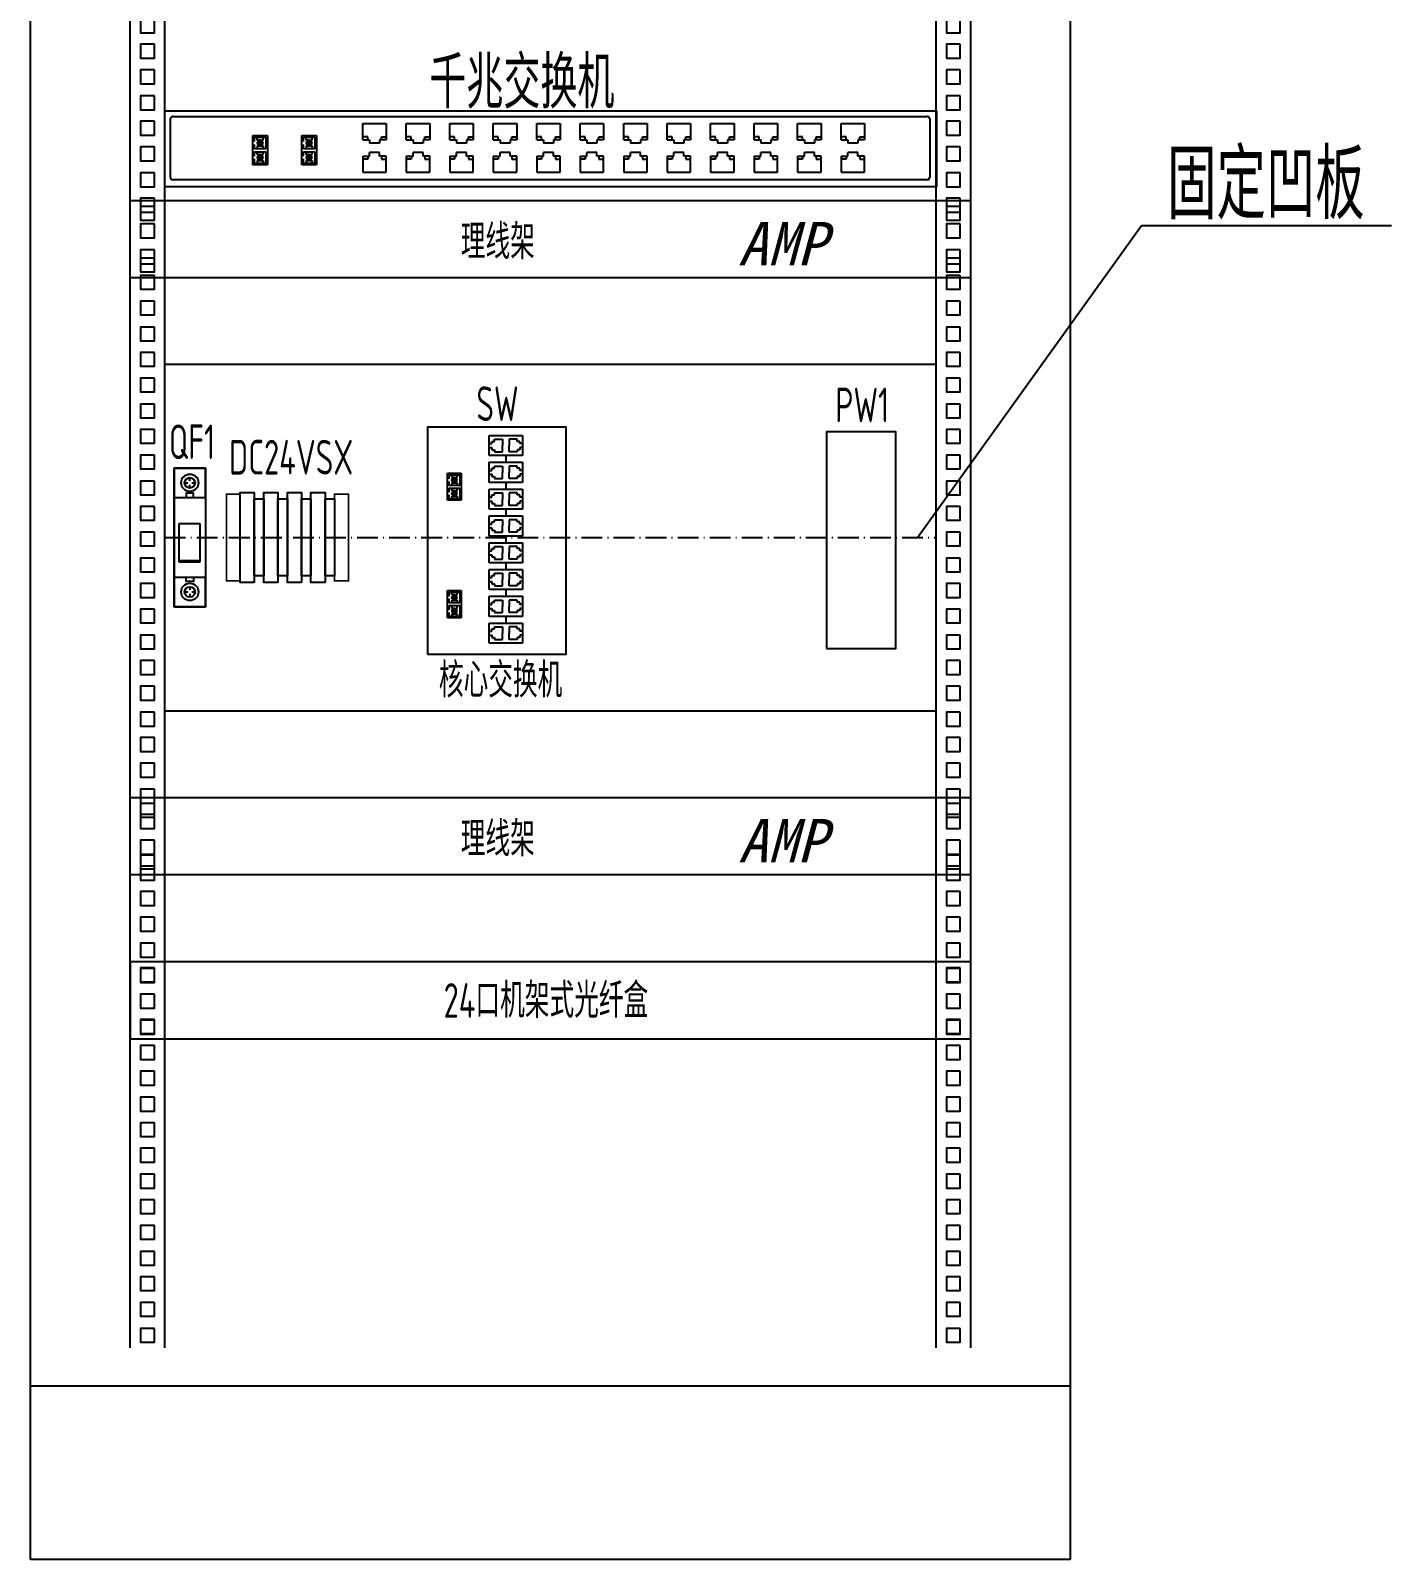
# Model space of a CAD drawing. Header units: millimetres. Extents: x 30557 to 235556, y -116603 to -73383.
# Drawn here: x 43813 to 44598, y -116125 to -115243 of the extents above; entities that cross this region are included whole.
import ezdxf
from ezdxf.enums import TextEntityAlignment as Align

# ---------------------------------------------------------------- set-up
doc = ezdxf.new("R2010")
doc.units = ezdxf.units.MM
doc.linetypes.add('ACAD_ISO10W100', pattern=[18.5, 12, -3, 0.5, -3])
for name, color, linetype in [('0道路', 3, 'Continuous'), ('1', 3, 'Continuous'), ('AXIS', 4, 'Continuous')]:
    doc.layers.add(name, color=color, linetype=linetype)
doc.layers.add('_0', color=7, linetype='Continuous', lineweight=25)
doc.styles.get("Standard").update_dxf_attribs({"font": ''})
doc.styles.add('supcon', font='sceie.shx', dxfattribs={"width": 0.75, "height": 40, "bigfont": 'sceic.shx'})
doc.styles.get('Standard').set_extended_font_data('SimSun')

# ---------------------------------------------------------------- blocks, each defined once
blk = doc.blocks.new('1U机架')
for p, q in [((493358, 404272.9), (493358, 404717.4)), ((493558, 404272.9), (493558, 404717.4)), ((498009, 404272.9), (498009, 404717.4)), ((498209, 404272.9), (498209, 404717.4))]:
    blk.add_line(p, q)
for points in [[(493498, 404683.2), (493418, 404683.2), (493418, 404603.2), (493498, 404603.2)], [(498149, 404683.2), (498069, 404683.2), (498069, 404603.2), (498149, 404603.2)], [(493498, 404535.2), (493418, 404535.2), (493418, 404455.2), (493498, 404455.2)], [(498149, 404535.2), (498069, 404535.2), (498069, 404455.2), (498149, 404455.2)], [(493498, 404385.2), (493418, 404385.2), (493418, 404305.2), (493498, 404305.2)], [(498149, 404385.2), (498069, 404385.2), (498069, 404305.2), (498149, 404305.2)]]:
    blk.add_lwpolyline(points, close=True)
blk = doc.blocks.new('42U机柜雏形')
for p, q in [((483477.2, 373513.3), (483477.2, 393703.3)), ((489477.2, 393703.3), (489477.2, 373513.3)), ((489477.2, 374513.3), (483477.2, 374513.3)), ((489477.2, 373513.3), (483477.2, 373513.3))]:
    blk.add_line(p, q)
blk.add_blockref('1U机架', (-9306.4, -29538.6))
blk = doc.blocks.new('24口机架式光纤盒')
for p, q in [((495476.3, 393077.1), (490625.3, 393077.1)), ((490625.3, 393077.1), (490625.3, 392632.6)), ((490825.3, 392632.6), (490825.3, 393077.1)), ((495276.3, 392632.6), (495276.3, 393077.1)), ((495476.3, 392632.6), (495476.3, 393077.1)), ((490625.3, 392632.6), (495476.3, 392632.6))]:
    blk.add_line(p, q)
for points in [[(490765.3, 393042.9), (490685.3, 393042.9), (490685.3, 392962.9), (490765.3, 392962.9)], [(495416.3, 393042.9), (495336.3, 393042.9), (495336.3, 392962.9), (495416.3, 392962.9)], [(490765.3, 392744.9), (490685.3, 392744.9), (490685.3, 392664.9), (490765.3, 392664.9)], [(495416.3, 392744.9), (495336.3, 392744.9), (495336.3, 392664.9), (495416.3, 392664.9)]]:
    blk.add_lwpolyline(points, close=True)
at = {"color": 2, "style": 'supcon', "width": 0.75}
blk.add_text('24口机架式光纤盒', height=200, dxfattribs=at).set_placement((493024.9, 392754.9), align=Align.CENTER)
blk = doc.blocks.new('理线架')
for p, q in [((498703.2, 383125.2), (498703.2, 383569.7)), ((498703.2, 383569.7), (503554.2, 383569.7)), ((498903.2, 383125.2), (498903.2, 383569.7)), ((503354.2, 383125.2), (503354.2, 383569.7)), ((503554.2, 383125.2), (503554.2, 383569.7)), ((498703.2, 383125.2), (503554.2, 383125.2))]:
    blk.add_line(p, q)
for points in [[(498843.2, 383535.4), (498763.2, 383535.4), (498763.2, 383455.4), (498843.2, 383455.4)], [(503494.2, 383535.4), (503414.2, 383535.4), (503414.2, 383455.4), (503494.2, 383455.4)], [(498843.2, 383237.4), (498763.2, 383237.4), (498763.2, 383157.4), (498843.2, 383157.4)], [(503494.2, 383237.4), (503414.2, 383237.4), (503414.2, 383157.4), (503494.2, 383157.4)]]:
    blk.add_lwpolyline(points, close=True)
at = {"color": 2, "style": 'supcon', "width": 0.75}
blk.add_text('理线架', height=200, dxfattribs=at).set_placement((500825, 383341.4), align=Align.MIDDLE)
at = {"oblique": 15}
blk.add_text('AMP', height=250, dxfattribs=at).set_placement((502467.5, 383320.7), align=Align.MIDDLE)
blk = doc.blocks.new('赫斯曼MAR1030')
at = {"ltscale": 5}
for points in [[(16976, 10526.7, 1), (16973.8, 10526.7, 1)], [(17009.8, 10526.7, 1), (17007.6, 10526.7, 1)], [(16976, 10516.7, 1), (16973.8, 10516.7, 1)], [(17009.8, 10516.7, 1), (17007.6, 10516.7, 1)]]:
    blk.add_hatch(color=256, dxfattribs=at).paths.add_polyline_path(points)
for p, q in [((16909.1, 10548.9), (17441.6, 10548.9)), ((16909.1, 10496.5), (16909.1, 10548.9)), ((17441.6, 10548.9), (17441.6, 10496.5)), ((16913, 10503.1), (16913, 10543.3)), ((16914.8, 10545.1), (17435.1, 10545.1)), ((17045.7, 10540.1), (17061.9, 10540.1)), ((17045.7, 10529), (17045.7, 10540.1)), ((17061.9, 10540.1), (17061.9, 10529)), ((17075.7, 10540.1), (17091.9, 10540.1)), ((17075.7, 10529), (17075.7, 10540.1)), ((17091.9, 10540.1), (17091.9, 10529)), ((17105.7, 10540.1), (17121.9, 10540.1)), ((17105.7, 10529), (17105.7, 10540.1)), ((17121.9, 10540.1), (17121.9, 10529)), ((17135.7, 10540.1), (17151.9, 10540.1)), ((17135.7, 10529), (17135.7, 10540.1)), ((17151.9, 10540.1), (17151.9, 10529)), ((17165.7, 10540.1), (17181.9, 10540.1)), ((17165.7, 10529), (17165.7, 10540.1)), ((17181.9, 10540.1), (17181.9, 10529)), ((17195.7, 10540.1), (17211.9, 10540.1)), ((17195.7, 10529), (17195.7, 10540.1)), ((17211.9, 10540.1), (17211.9, 10529)), ((17225.7, 10540.1), (17241.9, 10540.1)), ((17225.7, 10529), (17225.7, 10540.1)), ((17241.9, 10540.1), (17241.9, 10529)), ((17255.7, 10540.1), (17271.9, 10540.1)), ((17255.7, 10529), (17255.7, 10540.1)), ((17271.9, 10540.1), (17271.9, 10529)), ((17285.7, 10540.1), (17301.9, 10540.1)), ((17285.7, 10529), (17285.7, 10540.1)), ((17301.9, 10540.1), (17301.9, 10529)), ((17315.7, 10540.1), (17331.9, 10540.1)), ((17315.7, 10529), (17315.7, 10540.1)), ((17331.9, 10540.1), (17331.9, 10529)), ((17345.7, 10540.1), (17361.9, 10540.1)), ((17345.7, 10529), (17345.7, 10540.1)), ((17361.9, 10540.1), (17361.9, 10529)), ((17375.7, 10540.1), (17391.9, 10540.1)), ((17375.7, 10529), (17375.7, 10540.1)), ((17391.9, 10540.1), (17391.9, 10529)), ((17436.9, 10543.3), (17436.9, 10503.1)), ((17049.1, 10531.1), (17045.7, 10531.1)), ((17045.7, 10529), (17050.4, 10529)), ((17049.1, 10529), (17049.1, 10531.1)), ((17050.4, 10529), (17050.4, 10526.7)), ((17057.3, 10526.7), (17050.4, 10526.7)), ((17061.9, 10529), (17057.3, 10529)), ((17057.3, 10529), (17057.3, 10526.7)), ((17058.6, 10529), (17058.6, 10531.1)), ((17058.6, 10531.1), (17061.9, 10531.1)), ((17079.1, 10531.1), (17075.7, 10531.1)), ((17075.7, 10529), (17080.4, 10529)), ((17079.1, 10529), (17079.1, 10531.1)), ((17080.4, 10529), (17080.4, 10526.7)), ((17087.3, 10526.7), (17080.4, 10526.7)), ((17091.9, 10529), (17087.3, 10529)), ((17087.3, 10529), (17087.3, 10526.7)), ((17088.6, 10529), (17088.6, 10531.1)), ((17088.6, 10531.1), (17091.9, 10531.1)), ((17109.1, 10531.1), (17105.7, 10531.1)), ((17105.7, 10529), (17110.4, 10529)), ((17109.1, 10529), (17109.1, 10531.1)), ((17110.4, 10529), (17110.4, 10526.7)), ((17117.3, 10526.7), (17110.4, 10526.7)), ((17121.9, 10529), (17117.3, 10529)), ((17117.3, 10529), (17117.3, 10526.7)), ((17118.6, 10529), (17118.6, 10531.1)), ((17118.6, 10531.1), (17121.9, 10531.1)), ((17139.1, 10531.1), (17135.7, 10531.1)), ((17135.7, 10529), (17140.4, 10529)), ((17139.1, 10529), (17139.1, 10531.1)), ((17140.4, 10529), (17140.4, 10526.7)), ((17147.3, 10526.7), (17140.4, 10526.7)), ((17151.9, 10529), (17147.3, 10529)), ((17147.3, 10529), (17147.3, 10526.7)), ((17148.6, 10529), (17148.6, 10531.1)), ((17148.6, 10531.1), (17151.9, 10531.1)), ((17169.1, 10531.1), (17165.7, 10531.1)), ((17165.7, 10529), (17170.4, 10529)), ((17169.1, 10529), (17169.1, 10531.1)), ((17170.4, 10529), (17170.4, 10526.7)), ((17177.3, 10526.7), (17170.4, 10526.7)), ((17181.9, 10529), (17177.3, 10529)), ((17177.3, 10529), (17177.3, 10526.7)), ((17178.6, 10529), (17178.6, 10531.1)), ((17178.6, 10531.1), (17181.9, 10531.1)), ((17199.1, 10531.1), (17195.7, 10531.1)), ((17195.7, 10529), (17200.4, 10529)), ((17199.1, 10529), (17199.1, 10531.1)), ((17200.4, 10529), (17200.4, 10526.7)), ((17207.3, 10526.7), (17200.4, 10526.7)), ((17211.9, 10529), (17207.3, 10529)), ((17207.3, 10529), (17207.3, 10526.7)), ((17208.6, 10529), (17208.6, 10531.1)), ((17208.6, 10531.1), (17211.9, 10531.1)), ((17229.1, 10531.1), (17225.7, 10531.1)), ((17225.7, 10529), (17230.4, 10529)), ((17229.1, 10529), (17229.1, 10531.1)), ((17230.4, 10529), (17230.4, 10526.7)), ((17237.3, 10526.7), (17230.4, 10526.7)), ((17241.9, 10529), (17237.3, 10529)), ((17237.3, 10529), (17237.3, 10526.7)), ((17238.6, 10529), (17238.6, 10531.1)), ((17238.6, 10531.1), (17241.9, 10531.1)), ((17259.1, 10531.1), (17255.7, 10531.1)), ((17255.7, 10529), (17260.4, 10529)), ((17259.1, 10529), (17259.1, 10531.1)), ((17260.4, 10529), (17260.4, 10526.7)), ((17267.3, 10526.7), (17260.4, 10526.7)), ((17271.9, 10529), (17267.3, 10529)), ((17267.3, 10529), (17267.3, 10526.7)), ((17268.6, 10529), (17268.6, 10531.1)), ((17268.6, 10531.1), (17271.9, 10531.1)), ((17289.1, 10531.1), (17285.7, 10531.1)), ((17285.7, 10529), (17290.4, 10529)), ((17289.1, 10529), (17289.1, 10531.1)), ((17290.4, 10529), (17290.4, 10526.7)), ((17297.3, 10526.7), (17290.4, 10526.7)), ((17301.9, 10529), (17297.3, 10529)), ((17297.3, 10529), (17297.3, 10526.7)), ((17298.6, 10529), (17298.6, 10531.1)), ((17298.6, 10531.1), (17301.9, 10531.1)), ((17319.1, 10531.1), (17315.7, 10531.1)), ((17315.7, 10529), (17320.4, 10529)), ((17319.1, 10529), (17319.1, 10531.1)), ((17320.4, 10529), (17320.4, 10526.7)), ((17327.3, 10526.7), (17320.4, 10526.7)), ((17331.9, 10529), (17327.3, 10529)), ((17327.3, 10529), (17327.3, 10526.7)), ((17328.6, 10529), (17328.6, 10531.1)), ((17328.6, 10531.1), (17331.9, 10531.1)), ((17349.1, 10531.1), (17345.7, 10531.1)), ((17345.7, 10529), (17350.4, 10529)), ((17349.1, 10529), (17349.1, 10531.1)), ((17350.4, 10529), (17350.4, 10526.7)), ((17357.3, 10526.7), (17350.4, 10526.7)), ((17361.9, 10529), (17357.3, 10529)), ((17357.3, 10529), (17357.3, 10526.7)), ((17358.6, 10529), (17358.6, 10531.1)), ((17358.6, 10531.1), (17361.9, 10531.1)), ((17379.1, 10531.1), (17375.7, 10531.1)), ((17375.7, 10529), (17380.4, 10529)), ((17379.1, 10529), (17379.1, 10531.1)), ((17380.4, 10529), (17380.4, 10526.7)), ((17387.3, 10526.7), (17380.4, 10526.7)), ((17391.9, 10529), (17387.3, 10529)), ((17387.3, 10529), (17387.3, 10526.7)), ((17388.6, 10529), (17388.6, 10531.1)), ((17388.6, 10531.1), (17391.9, 10531.1)), ((17045.7, 10517.7), (17050.4, 10517.7)), ((17045.7, 10517.7), (17045.7, 10506.6)), ((17049.1, 10515.6), (17045.7, 10515.6)), ((17049.1, 10517.7), (17049.1, 10515.6)), ((17057.3, 10520.1), (17050.4, 10520.1)), ((17050.4, 10517.7), (17050.4, 10520.1)), ((17057.3, 10517.7), (17057.3, 10520.1)), ((17061.9, 10517.7), (17057.3, 10517.7)), ((17058.6, 10517.7), (17058.6, 10515.6)), ((17058.6, 10515.6), (17061.9, 10515.6)), ((17061.9, 10506.6), (17061.9, 10517.7)), ((17075.7, 10517.7), (17080.4, 10517.7)), ((17075.7, 10517.7), (17075.7, 10506.6)), ((17079.1, 10515.6), (17075.7, 10515.6)), ((17079.1, 10517.7), (17079.1, 10515.6)), ((17087.3, 10520.1), (17080.4, 10520.1)), ((17080.4, 10517.7), (17080.4, 10520.1)), ((17087.3, 10517.7), (17087.3, 10520.1)), ((17091.9, 10517.7), (17087.3, 10517.7)), ((17088.6, 10517.7), (17088.6, 10515.6)), ((17088.6, 10515.6), (17091.9, 10515.6)), ((17091.9, 10506.6), (17091.9, 10517.7)), ((17105.7, 10517.7), (17110.4, 10517.7)), ((17105.7, 10517.7), (17105.7, 10506.6)), ((17109.1, 10515.6), (17105.7, 10515.6)), ((17109.1, 10517.7), (17109.1, 10515.6)), ((17117.3, 10520.1), (17110.4, 10520.1)), ((17110.4, 10517.7), (17110.4, 10520.1)), ((17117.3, 10517.7), (17117.3, 10520.1)), ((17121.9, 10517.7), (17117.3, 10517.7)), ((17118.6, 10517.7), (17118.6, 10515.6)), ((17118.6, 10515.6), (17121.9, 10515.6)), ((17121.9, 10506.6), (17121.9, 10517.7)), ((17135.7, 10517.7), (17140.4, 10517.7)), ((17135.7, 10517.7), (17135.7, 10506.6)), ((17139.1, 10515.6), (17135.7, 10515.6)), ((17139.1, 10517.7), (17139.1, 10515.6)), ((17147.3, 10520.1), (17140.4, 10520.1)), ((17140.4, 10517.7), (17140.4, 10520.1)), ((17147.3, 10517.7), (17147.3, 10520.1)), ((17151.9, 10517.7), (17147.3, 10517.7)), ((17148.6, 10517.7), (17148.6, 10515.6)), ((17148.6, 10515.6), (17151.9, 10515.6)), ((17151.9, 10506.6), (17151.9, 10517.7)), ((17165.7, 10517.7), (17170.4, 10517.7)), ((17165.7, 10517.7), (17165.7, 10506.6)), ((17169.1, 10515.6), (17165.7, 10515.6)), ((17169.1, 10517.7), (17169.1, 10515.6)), ((17177.3, 10520.1), (17170.4, 10520.1)), ((17170.4, 10517.7), (17170.4, 10520.1)), ((17177.3, 10517.7), (17177.3, 10520.1)), ((17181.9, 10517.7), (17177.3, 10517.7)), ((17178.6, 10517.7), (17178.6, 10515.6)), ((17178.6, 10515.6), (17181.9, 10515.6)), ((17181.9, 10506.6), (17181.9, 10517.7)), ((17195.7, 10517.7), (17200.4, 10517.7)), ((17195.7, 10517.7), (17195.7, 10506.6)), ((17199.1, 10515.6), (17195.7, 10515.6)), ((17199.1, 10517.7), (17199.1, 10515.6)), ((17207.3, 10520.1), (17200.4, 10520.1)), ((17200.4, 10517.7), (17200.4, 10520.1)), ((17207.3, 10517.7), (17207.3, 10520.1)), ((17211.9, 10517.7), (17207.3, 10517.7)), ((17208.6, 10517.7), (17208.6, 10515.6)), ((17208.6, 10515.6), (17211.9, 10515.6)), ((17211.9, 10506.6), (17211.9, 10517.7)), ((17225.7, 10517.7), (17230.4, 10517.7)), ((17225.7, 10517.7), (17225.7, 10506.6)), ((17229.1, 10515.6), (17225.7, 10515.6)), ((17229.1, 10517.7), (17229.1, 10515.6)), ((17237.3, 10520.1), (17230.4, 10520.1)), ((17230.4, 10517.7), (17230.4, 10520.1)), ((17237.3, 10517.7), (17237.3, 10520.1)), ((17241.9, 10517.7), (17237.3, 10517.7)), ((17238.6, 10517.7), (17238.6, 10515.6)), ((17238.6, 10515.6), (17241.9, 10515.6)), ((17241.9, 10506.6), (17241.9, 10517.7)), ((17255.7, 10517.7), (17260.4, 10517.7)), ((17255.7, 10517.7), (17255.7, 10506.6)), ((17259.1, 10515.6), (17255.7, 10515.6)), ((17259.1, 10517.7), (17259.1, 10515.6)), ((17267.3, 10520.1), (17260.4, 10520.1)), ((17260.4, 10517.7), (17260.4, 10520.1)), ((17267.3, 10517.7), (17267.3, 10520.1)), ((17271.9, 10517.7), (17267.3, 10517.7)), ((17268.6, 10517.7), (17268.6, 10515.6)), ((17268.6, 10515.6), (17271.9, 10515.6)), ((17271.9, 10506.6), (17271.9, 10517.7)), ((17285.7, 10517.7), (17290.4, 10517.7)), ((17285.7, 10517.7), (17285.7, 10506.6)), ((17289.1, 10515.6), (17285.7, 10515.6)), ((17289.1, 10517.7), (17289.1, 10515.6)), ((17297.3, 10520.1), (17290.4, 10520.1)), ((17290.4, 10517.7), (17290.4, 10520.1)), ((17297.3, 10517.7), (17297.3, 10520.1)), ((17301.9, 10517.7), (17297.3, 10517.7)), ((17298.6, 10517.7), (17298.6, 10515.6)), ((17298.6, 10515.6), (17301.9, 10515.6)), ((17301.9, 10506.6), (17301.9, 10517.7)), ((17315.7, 10517.7), (17320.4, 10517.7)), ((17315.7, 10517.7), (17315.7, 10506.6)), ((17319.1, 10515.6), (17315.7, 10515.6)), ((17319.1, 10517.7), (17319.1, 10515.6)), ((17327.3, 10520.1), (17320.4, 10520.1)), ((17320.4, 10517.7), (17320.4, 10520.1)), ((17327.3, 10517.7), (17327.3, 10520.1)), ((17331.9, 10517.7), (17327.3, 10517.7)), ((17328.6, 10517.7), (17328.6, 10515.6)), ((17328.6, 10515.6), (17331.9, 10515.6)), ((17331.9, 10506.6), (17331.9, 10517.7)), ((17345.7, 10517.7), (17350.4, 10517.7)), ((17345.7, 10517.7), (17345.7, 10506.6)), ((17349.1, 10515.6), (17345.7, 10515.6)), ((17349.1, 10517.7), (17349.1, 10515.6)), ((17357.3, 10520.1), (17350.4, 10520.1)), ((17350.4, 10517.7), (17350.4, 10520.1)), ((17357.3, 10517.7), (17357.3, 10520.1)), ((17361.9, 10517.7), (17357.3, 10517.7)), ((17358.6, 10517.7), (17358.6, 10515.6)), ((17358.6, 10515.6), (17361.9, 10515.6)), ((17361.9, 10506.6), (17361.9, 10517.7)), ((17375.7, 10517.7), (17380.4, 10517.7)), ((17375.7, 10517.7), (17375.7, 10506.6)), ((17379.1, 10515.6), (17375.7, 10515.6)), ((17379.1, 10517.7), (17379.1, 10515.6)), ((17387.3, 10520.1), (17380.4, 10520.1)), ((17380.4, 10517.7), (17380.4, 10520.1)), ((17387.3, 10517.7), (17387.3, 10520.1)), ((17391.9, 10517.7), (17387.3, 10517.7)), ((17388.6, 10517.7), (17388.6, 10515.6)), ((17388.6, 10515.6), (17391.9, 10515.6)), ((17391.9, 10506.6), (17391.9, 10517.7)), ((17045.7, 10506.6), (17061.9, 10506.6)), ((17075.7, 10506.6), (17091.9, 10506.6)), ((17105.7, 10506.6), (17121.9, 10506.6)), ((17135.7, 10506.6), (17151.9, 10506.6)), ((17165.7, 10506.6), (17181.9, 10506.6)), ((17195.7, 10506.6), (17211.9, 10506.6)), ((17225.7, 10506.6), (17241.9, 10506.6)), ((17255.7, 10506.6), (17271.9, 10506.6)), ((17285.7, 10506.6), (17301.9, 10506.6)), ((17315.7, 10506.6), (17331.9, 10506.6)), ((17345.7, 10506.6), (17361.9, 10506.6)), ((17375.7, 10506.6), (17391.9, 10506.6)), ((17441.6, 10496.5), (16909.1, 10496.5)), ((17435.1, 10501.3), (16914.8, 10501.3))]:
    blk.add_line(p, q)
for p, q in [((16969.9, 10531.9), (16979.9, 10531.9)), ((16969.9, 10511.7), (16969.9, 10531.9)), ((16970.9, 10527.7), (16970.9, 10530.7)), ((16970.9, 10530.7), (16978.9, 10530.7)), ((16972.9, 10528.7), (16972.9, 10530.7)), ((16974.9, 10528.7), (16972.9, 10528.7)), ((16974.9, 10528.7), (16976.9, 10528.7)), ((16976.9, 10528.7), (16976.9, 10530.7)), ((16978.9, 10530.7), (16978.9, 10522.7)), ((16979.9, 10531.9), (16979.9, 10531.7)), ((16979.9, 10531.7), (16979.9, 10521.7)), ((17003.7, 10531.9), (17013.7, 10531.9)), ((17003.7, 10511.7), (17003.7, 10531.9)), ((17004.7, 10527.7), (17004.7, 10530.7)), ((17004.7, 10530.7), (17012.7, 10530.7)), ((17006.7, 10528.7), (17006.7, 10530.7)), ((17008.7, 10528.7), (17006.7, 10528.7)), ((17008.7, 10528.7), (17010.7, 10528.7)), ((17010.7, 10528.7), (17010.7, 10530.7)), ((17012.7, 10530.7), (17012.7, 10522.7)), ((17013.7, 10531.9), (17013.7, 10531.7)), ((17013.7, 10531.7), (17013.7, 10521.7)), ((16970.9, 10522.7), (16970.9, 10525.7)), ((16978.9, 10522.7), (16970.9, 10522.7)), ((16970.9, 10517.7), (16970.9, 10520.7)), ((16970.9, 10520.7), (16978.9, 10520.7)), ((16970.9, 10512.7), (16970.9, 10515.7)), ((16972.9, 10524.7), (16972.9, 10522.7)), ((16972.9, 10524.7), (16976.9, 10524.7)), ((16972.9, 10518.7), (16972.9, 10520.7)), ((16974.9, 10518.7), (16972.9, 10518.7)), ((16974.9, 10518.7), (16976.9, 10518.7)), ((16976.9, 10524.7), (16976.9, 10522.7)), ((16976.9, 10518.7), (16976.9, 10520.7)), ((16978.9, 10520.7), (16978.9, 10512.7)), ((16979.9, 10521.7), (16979.9, 10511.7)), ((17004.7, 10522.7), (17004.7, 10525.7)), ((17012.7, 10522.7), (17004.7, 10522.7)), ((17004.7, 10517.7), (17004.7, 10520.7)), ((17004.7, 10520.7), (17012.7, 10520.7)), ((17004.7, 10512.7), (17004.7, 10515.7)), ((17006.7, 10524.7), (17006.7, 10522.7)), ((17006.7, 10524.7), (17010.7, 10524.7)), ((17006.7, 10518.7), (17006.7, 10520.7)), ((17008.7, 10518.7), (17006.7, 10518.7)), ((17008.7, 10518.7), (17010.7, 10518.7)), ((17010.7, 10524.7), (17010.7, 10522.7)), ((17010.7, 10518.7), (17010.7, 10520.7)), ((17012.7, 10520.7), (17012.7, 10512.7)), ((17013.7, 10521.7), (17013.7, 10511.7)), ((16979.9, 10511.7), (16969.9, 10511.7)), ((16978.9, 10512.7), (16970.9, 10512.7)), ((16972.9, 10514.7), (16972.9, 10512.7)), ((16972.9, 10514.7), (16976.9, 10514.7)), ((16976.9, 10514.7), (16976.9, 10512.7)), ((17013.7, 10511.7), (17003.7, 10511.7)), ((17012.7, 10512.7), (17004.7, 10512.7)), ((17006.7, 10514.7), (17006.7, 10512.7)), ((17006.7, 10514.7), (17010.7, 10514.7)), ((17010.7, 10514.7), (17010.7, 10512.7))]:
    blk.add_line(p, q, dxfattribs=at)
for centre, radius in [((16974.9, 10526.7), 1.78), ((16974.9, 10526.7), 1.09), ((17008.7, 10526.7), 1.78), ((17008.7, 10526.7), 1.09), ((16974.9, 10516.7), 1.78), ((16974.9, 10516.7), 1.09), ((17008.7, 10516.7), 1.78), ((17008.7, 10516.7), 1.09)]:
    blk.add_circle(centre, radius, dxfattribs=at)
for centre, start, end in [((16914.8, 10543.3), 90, 180), ((17435.1, 10543.3), 0, 90), ((16914.8, 10503.1), 180, 270), ((17435.1, 10503.1), 270, 0)]:
    blk.add_arc(centre, 1.8, start, end)
blk = doc.blocks.new('1P空开')
at = {"ltscale": 100}
for p, q in [((6474.53, 37009.98), (6474.53, 37011.83)), ((6483.53, 37017.33), (6483.53, 36954.33)), ((6483.53, 37017.33), (6483.53, 36954.33)), ((6483.53, 37017.33), (6483.53, 36954.33)), ((6483.53, 37017.33), (6483.53, 36954.33)), ((6483.53, 37017.33), (6483.53, 36954.33)), ((6471.53, 37008.83), (6473.39, 37008.83)), ((6474.53, 37005.83), (6474.53, 37007.68)), ((6475.68, 37008.83), (6477.53, 37008.83)), ((6465.53, 37000.33), (6483.53, 37000.33)), ((6465.53, 36954.33), (6483.53, 36954.33)), ((6474.53, 36954.33), (6479.68, 36954.33)), ((6474.53, 36948.83), (6474.53, 36946.98)), ((6471.53, 36945.83), (6473.39, 36945.83)), ((6474.53, 36944.68), (6474.53, 36942.83)), ((6475.68, 36945.83), (6477.53, 36945.83))]:
    blk.add_line(p, q, dxfattribs=at)
for p, q in [((6468.39, 36985.41), (6480.36, 36985.41)), ((6468.39, 36962.99), (6468.39, 36985.41)), ((6480.36, 36985.41), (6480.36, 36962.99)), ((6468.39, 36964.06), (6480.36, 36964.06)), ((6480.36, 36962.99), (6468.39, 36962.99))]:
    blk.add_line(p, q)
at = {"lineweight": 30}
blk.add_lwpolyline([(6483.53, 36937.33), (6465.53, 36937.33), (6465.53, 37017.33), (6483.53, 37017.33)], dxfattribs=at)
at = {"ltscale": 100}
for points in [[(6483.53, 37000.33), (6483.53, 37017.33), (6465.53, 37017.33), (6465.53, 37000.33)], [(6483.53, 37000.33), (6483.53, 37017.33)], [(6483.53, 37017.33), (6483.53, 37000.33)], [(6465.53, 36954.33), (6465.53, 36937.33), (6483.53, 36937.33), (6483.53, 36954.33)], [(6483.53, 36954.33), (6483.53, 36937.33)], [(6483.53, 36937.33), (6483.53, 36954.33)]]:
    blk.add_lwpolyline(points, dxfattribs=at)
at = {"ltscale": 100, "const_width": 1}
for points in [[(6474.53, 37009.98), (6474.53, 37011.83)], [(6471.53, 37008.83), (6473.39, 37008.83)], [(6474.53, 37005.83), (6474.53, 37007.68)], [(6475.68, 37008.83), (6477.53, 37008.83)], [(6474.53, 36948.83), (6474.53, 36946.98)], [(6471.53, 36945.83), (6473.39, 36945.83)], [(6474.53, 36944.68), (6474.53, 36942.83)], [(6475.68, 36945.83), (6477.53, 36945.83)]]:
    blk.add_lwpolyline(points, dxfattribs=at)
at = {"ltscale": 100}
for points in [[(6472.42, 37000.33), (6476.65, 37000.33), (6476.65, 37002.86), (6472.42, 37002.86)], [(6472.42, 36954.33), (6476.65, 36954.33), (6476.65, 36951.8), (6472.42, 36951.8)]]:
    blk.add_lwpolyline(points, close=True, dxfattribs=at)
for centre, radius in [((6474.53, 37008.83), 5), ((6474.53, 37008.83), 3), ((6474.53, 36945.83), 5), ((6474.53, 36945.83), 3)]:
    blk.add_circle(centre, radius, dxfattribs=at)
at = {"layer": '1'}
for points in [[(6465.54, 37017.33), (6483.53, 37017.33)], [(6483.53, 37017.33), (6483.54, 37017.33)]]:
    blk.add_lwpolyline(points, dxfattribs=at)
at = {"layer": '_0'}
blk.add_lwpolyline([(6483.53, 36937.33), (6465.53, 36937.33), (6465.53, 37017.33), (6483.53, 37017.33)], dxfattribs=at)
at = {"layer": 'AXIS', "linetype": 'ByBlock'}
blk.add_line((6465.54, 37017.33), (6483.54, 37017.33), dxfattribs=at)

msp = doc.modelspace()

# ---------------------------------------------------------------- hatches: boundary and pattern name
at = {"ltscale": 5}
for points in [[(44058.16, -115502.44, 1), (44056.48, -115502.44, 1)], [(44058.16, -115510.18, 1), (44056.48, -115510.18, 1)], [(44058.16, -115570.25, 1), (44056.48, -115570.25, 1)], [(44058.16, -115577.99, 1), (44056.48, -115577.99, 1)]]:
    msp.add_hatch(color=256, dxfattribs=at).paths.add_polyline_path(points)

# ---------------------------------------------------------------- linework, layer by layer
at = {"color": 2}
for p, q in [((44324.63, -115535.5), (44453.87, -115355.57)), ((44324.63, -115535.5), (44453.87, -115355.57)), ((44453.87, -115355.57), (44598.09, -115355.57)), ((44453.87, -115355.57), (44598.09, -115355.57))]:
    msp.add_line(p, q, dxfattribs=at)
for p, q in [((43890.21, -115435.5), (44335.31, -115435.5)), ((43890.21, -115635.5), (44335.31, -115635.5))]:
    msp.add_line(p, q)
at = {"ltscale": 5}
for p, q in [((44077.33, -115476.7), (44096.67, -115476.7)), ((44077.33, -115488.3), (44077.33, -115476.7)), ((44077.33, -115481.37), (44078.87, -115481.37)), ((44077.33, -115483.63), (44078.87, -115483.63)), ((44078.87, -115481.37), (44078.87, -115480.08)), ((44078.87, -115480.08), (44080.44, -115480.08)), ((44078.87, -115483.63), (44078.87, -115484.92)), ((44080.44, -115480.08), (44080.44, -115478.89)), ((44080.44, -115478.89), (44085.03, -115478.89)), ((44085.03, -115478.89), (44085.03, -115482.5)), ((44085.03, -115486.12), (44085.03, -115482.5)), ((44093.56, -115478.89), (44088.96, -115478.89)), ((44088.96, -115478.89), (44088.96, -115482.5)), ((44088.96, -115486.12), (44088.96, -115482.5)), ((44093.56, -115480.08), (44093.56, -115478.89)), ((44095.12, -115480.08), (44093.56, -115480.08)), ((44095.12, -115481.37), (44095.12, -115480.08)), ((44096.67, -115481.37), (44095.12, -115481.37)), ((44096.67, -115483.63), (44095.12, -115483.63)), ((44095.12, -115483.63), (44095.12, -115484.92)), ((44096.67, -115476.7), (44096.67, -115488.3)), ((44096.67, -115488.3), (44077.33, -115488.3)), ((44077.33, -115492.17), (44096.67, -115492.17)), ((44077.33, -115503.77), (44077.33, -115492.17)), ((44078.87, -115484.92), (44080.44, -115484.92)), ((44080.44, -115484.92), (44080.44, -115486.12)), ((44080.44, -115486.12), (44085.03, -115486.12)), ((44087, -115488.3), (44087, -115492.17)), ((44093.56, -115486.12), (44088.96, -115486.12)), ((44095.12, -115484.92), (44093.56, -115484.92)), ((44093.56, -115484.92), (44093.56, -115486.12)), ((44096.67, -115492.17), (44096.67, -115503.77)), ((44053.45, -115498.35), (44061.19, -115498.35)), ((44053.45, -115514.04), (44053.45, -115498.35)), ((44054.23, -115501.67), (44054.23, -115499.35)), ((44054.23, -115499.35), (44060.41, -115499.35)), ((44055.77, -115500.89), (44055.77, -115499.35)), ((44057.32, -115500.89), (44055.77, -115500.89)), ((44057.32, -115500.89), (44058.87, -115500.89)), ((44058.87, -115500.89), (44058.87, -115499.35)), ((44060.41, -115499.35), (44060.41, -115505.53)), ((44061.19, -115498.35), (44061.19, -115498.57)), ((44061.19, -115498.57), (44061.19, -115506.31)), ((44077.33, -115496.84), (44078.87, -115496.84)), ((44077.33, -115499.1), (44078.87, -115499.1)), ((44078.87, -115496.84), (44078.87, -115495.55)), ((44078.87, -115495.55), (44080.44, -115495.55)), ((44078.87, -115499.1), (44078.87, -115500.39)), ((44078.87, -115500.39), (44080.44, -115500.39)), ((44080.44, -115495.55), (44080.44, -115494.35)), ((44080.44, -115494.35), (44085.03, -115494.35)), ((44080.44, -115500.39), (44080.44, -115501.58)), ((44080.44, -115501.58), (44085.03, -115501.58)), ((44085.03, -115494.35), (44085.03, -115497.97)), ((44085.03, -115501.58), (44085.03, -115497.97)), ((44093.56, -115494.35), (44088.96, -115494.35)), ((44088.96, -115494.35), (44088.96, -115497.97)), ((44088.96, -115501.58), (44088.96, -115497.97)), ((44093.56, -115501.58), (44088.96, -115501.58)), ((44093.56, -115495.55), (44093.56, -115494.35)), ((44095.12, -115495.55), (44093.56, -115495.55)), ((44095.12, -115500.39), (44093.56, -115500.39)), ((44093.56, -115500.39), (44093.56, -115501.58)), ((44095.12, -115496.84), (44095.12, -115495.55)), ((44096.67, -115496.84), (44095.12, -115496.84)), ((44096.67, -115499.1), (44095.12, -115499.1)), ((44095.12, -115499.1), (44095.12, -115500.39)), ((44054.23, -115505.53), (44054.23, -115503.21)), ((44060.41, -115505.53), (44054.23, -115505.53)), ((44054.23, -115509.4), (44054.23, -115507.08)), ((44054.23, -115507.08), (44060.41, -115507.08)), ((44055.77, -115503.99), (44055.77, -115505.53)), ((44055.77, -115503.99), (44058.87, -115503.99)), ((44055.77, -115508.63), (44055.77, -115507.08)), ((44057.32, -115508.63), (44055.77, -115508.63)), ((44057.32, -115508.63), (44058.87, -115508.63)), ((44058.87, -115503.99), (44058.87, -115505.53)), ((44058.87, -115508.63), (44058.87, -115507.08)), ((44060.41, -115507.08), (44060.41, -115513.27)), ((44061.19, -115506.31), (44061.19, -115514.04)), ((44096.67, -115503.77), (44077.33, -115503.77)), ((44077.33, -115507.64), (44096.67, -115507.64)), ((44077.33, -115519.24), (44077.33, -115507.64)), ((44080.44, -115511.02), (44080.44, -115509.82)), ((44080.44, -115509.82), (44085.03, -115509.82)), ((44085.03, -115509.82), (44085.03, -115513.44)), ((44087, -115503.77), (44087, -115507.64)), ((44093.56, -115509.82), (44088.96, -115509.82)), ((44088.96, -115509.82), (44088.96, -115513.44)), ((44093.56, -115511.02), (44093.56, -115509.82)), ((44096.67, -115507.64), (44096.67, -115519.24)), ((44061.19, -115514.04), (44053.45, -115514.04)), ((44054.23, -115513.27), (44054.23, -115510.95)), ((44060.41, -115513.27), (44054.23, -115513.27)), ((44055.77, -115511.72), (44055.77, -115513.27)), ((44055.77, -115511.72), (44058.87, -115511.72)), ((44058.87, -115511.72), (44058.87, -115513.27)), ((44077.33, -115512.31), (44078.87, -115512.31)), ((44077.33, -115514.57), (44078.87, -115514.57)), ((44078.87, -115512.31), (44078.87, -115511.02)), ((44078.87, -115511.02), (44080.44, -115511.02)), ((44078.87, -115514.57), (44078.87, -115515.86)), ((44078.87, -115515.86), (44080.44, -115515.86)), ((44080.44, -115515.86), (44080.44, -115517.05)), ((44080.44, -115517.05), (44085.03, -115517.05)), ((44085.03, -115517.05), (44085.03, -115513.44)), ((44088.96, -115517.05), (44088.96, -115513.44)), ((44093.56, -115517.05), (44088.96, -115517.05)), ((44095.12, -115511.02), (44093.56, -115511.02)), ((44095.12, -115515.86), (44093.56, -115515.86)), ((44093.56, -115515.86), (44093.56, -115517.05)), ((44095.12, -115512.31), (44095.12, -115511.02)), ((44096.67, -115512.31), (44095.12, -115512.31)), ((44096.67, -115514.57), (44095.12, -115514.57)), ((44095.12, -115514.57), (44095.12, -115515.86)), ((44096.67, -115519.24), (44077.33, -115519.24)), ((44077.33, -115523.11), (44096.67, -115523.11)), ((44077.33, -115534.71), (44077.33, -115523.11)), ((44077.33, -115527.77), (44078.87, -115527.77)), ((44078.87, -115527.77), (44078.87, -115526.49)), ((44078.87, -115526.49), (44080.44, -115526.49)), ((44080.44, -115526.49), (44080.44, -115525.29)), ((44080.44, -115525.29), (44085.03, -115525.29)), ((44085.03, -115525.29), (44085.03, -115528.91)), ((44087, -115519.24), (44087, -115523.11)), ((44093.56, -115525.29), (44088.96, -115525.29)), ((44088.96, -115525.29), (44088.96, -115528.91)), ((44093.56, -115526.49), (44093.56, -115525.29)), ((44095.12, -115526.49), (44093.56, -115526.49)), ((44095.12, -115527.77), (44095.12, -115526.49)), ((44096.67, -115527.77), (44095.12, -115527.77)), ((44096.67, -115523.11), (44096.67, -115534.71)), ((44077.33, -115530.04), (44078.87, -115530.04)), ((44096.67, -115534.71), (44077.33, -115534.71)), ((44078.87, -115530.04), (44078.87, -115531.33)), ((44078.87, -115531.33), (44080.44, -115531.33)), ((44080.44, -115531.33), (44080.44, -115532.52)), ((44080.44, -115532.52), (44085.03, -115532.52)), ((44085.03, -115532.52), (44085.03, -115528.91)), ((44087, -115534.71), (44087, -115538.57)), ((44088.96, -115532.52), (44088.96, -115528.91)), ((44093.56, -115532.52), (44088.96, -115532.52)), ((44095.12, -115531.33), (44093.56, -115531.33)), ((44093.56, -115531.33), (44093.56, -115532.52)), ((44096.67, -115530.04), (44095.12, -115530.04)), ((44095.12, -115530.04), (44095.12, -115531.33)), ((44077.33, -115538.57), (44096.67, -115538.57)), ((44077.33, -115550.18), (44077.33, -115538.57)), ((44077.33, -115543.24), (44078.87, -115543.24)), ((44077.33, -115545.51), (44078.87, -115545.51)), ((44078.87, -115543.24), (44078.87, -115541.96)), ((44078.87, -115541.96), (44080.44, -115541.96)), ((44078.87, -115545.51), (44078.87, -115546.79)), ((44080.44, -115541.96), (44080.44, -115540.76)), ((44080.44, -115540.76), (44085.03, -115540.76)), ((44085.03, -115540.76), (44085.03, -115544.38)), ((44085.03, -115547.99), (44085.03, -115544.38)), ((44093.56, -115540.76), (44088.96, -115540.76)), ((44088.96, -115540.76), (44088.96, -115544.38)), ((44088.96, -115547.99), (44088.96, -115544.38)), ((44093.56, -115541.96), (44093.56, -115540.76)), ((44095.12, -115541.96), (44093.56, -115541.96)), ((44095.12, -115543.24), (44095.12, -115541.96)), ((44096.67, -115543.24), (44095.12, -115543.24)), ((44096.67, -115545.51), (44095.12, -115545.51)), ((44095.12, -115545.51), (44095.12, -115546.79)), ((44096.67, -115538.57), (44096.67, -115550.18)), ((44096.67, -115550.18), (44077.33, -115550.18)), ((44077.33, -115554.04), (44096.67, -115554.04)), ((44077.33, -115565.64), (44077.33, -115554.04)), ((44078.87, -115546.79), (44080.44, -115546.79)), ((44080.44, -115546.79), (44080.44, -115547.99)), ((44080.44, -115547.99), (44085.03, -115547.99)), ((44087, -115550.18), (44087, -115554.04)), ((44093.56, -115547.99), (44088.96, -115547.99)), ((44095.12, -115546.79), (44093.56, -115546.79)), ((44093.56, -115546.79), (44093.56, -115547.99)), ((44096.67, -115554.04), (44096.67, -115565.64)), ((44077.33, -115558.71), (44078.87, -115558.71)), ((44077.33, -115560.98), (44078.87, -115560.98)), ((44078.87, -115558.71), (44078.87, -115557.42)), ((44078.87, -115557.42), (44080.44, -115557.42)), ((44078.87, -115560.98), (44078.87, -115562.26)), ((44078.87, -115562.26), (44080.44, -115562.26)), ((44080.44, -115557.42), (44080.44, -115556.23)), ((44080.44, -115556.23), (44085.03, -115556.23)), ((44080.44, -115562.26), (44080.44, -115563.46)), ((44085.03, -115556.23), (44085.03, -115559.84)), ((44085.03, -115563.46), (44085.03, -115559.84)), ((44093.56, -115556.23), (44088.96, -115556.23)), ((44088.96, -115556.23), (44088.96, -115559.84)), ((44088.96, -115563.46), (44088.96, -115559.84)), ((44093.56, -115557.42), (44093.56, -115556.23)), ((44095.12, -115557.42), (44093.56, -115557.42)), ((44095.12, -115562.26), (44093.56, -115562.26)), ((44093.56, -115562.26), (44093.56, -115563.46)), ((44095.12, -115558.71), (44095.12, -115557.42)), ((44096.67, -115558.71), (44095.12, -115558.71)), ((44096.67, -115560.98), (44095.12, -115560.98)), ((44095.12, -115560.98), (44095.12, -115562.26)), ((44053.45, -115566.16), (44061.19, -115566.16)), ((44053.45, -115581.85), (44053.45, -115566.16)), ((44054.23, -115569.48), (44054.23, -115567.16)), ((44054.23, -115567.16), (44060.41, -115567.16)), ((44054.23, -115573.35), (44054.23, -115571.03)), ((44055.77, -115568.71), (44055.77, -115567.16)), ((44057.32, -115568.71), (44055.77, -115568.71)), ((44055.77, -115571.8), (44055.77, -115573.35)), ((44055.77, -115571.8), (44058.87, -115571.8)), ((44057.32, -115568.71), (44058.87, -115568.71)), ((44058.87, -115568.71), (44058.87, -115567.16)), ((44058.87, -115571.8), (44058.87, -115573.35)), ((44060.41, -115567.16), (44060.41, -115573.35)), ((44061.19, -115566.16), (44061.19, -115566.39)), ((44061.19, -115566.39), (44061.19, -115574.12)), ((44096.67, -115565.64), (44077.33, -115565.64)), ((44077.33, -115569.51), (44096.67, -115569.51)), ((44077.33, -115581.11), (44077.33, -115569.51)), ((44080.44, -115563.46), (44085.03, -115563.46)), ((44080.44, -115572.89), (44080.44, -115571.7)), ((44080.44, -115571.7), (44085.03, -115571.7)), ((44085.03, -115571.7), (44085.03, -115575.31)), ((44087, -115565.64), (44087, -115569.51)), ((44093.56, -115563.46), (44088.96, -115563.46)), ((44093.56, -115571.7), (44088.96, -115571.7)), ((44088.96, -115571.7), (44088.96, -115575.31)), ((44093.56, -115572.89), (44093.56, -115571.7)), ((44096.67, -115569.51), (44096.67, -115581.11)), ((44060.41, -115573.35), (44054.23, -115573.35)), ((44054.23, -115577.21), (44054.23, -115574.89)), ((44054.23, -115574.89), (44060.41, -115574.89)), ((44054.23, -115581.08), (44054.23, -115578.76)), ((44055.77, -115576.44), (44055.77, -115574.89)), ((44057.32, -115576.44), (44055.77, -115576.44)), ((44055.77, -115579.53), (44055.77, -115581.08)), ((44055.77, -115579.53), (44058.87, -115579.53)), ((44057.32, -115576.44), (44058.87, -115576.44)), ((44058.87, -115576.44), (44058.87, -115574.89)), ((44058.87, -115579.53), (44058.87, -115581.08)), ((44060.41, -115574.89), (44060.41, -115581.08)), ((44061.19, -115574.12), (44061.19, -115581.85)), ((44077.33, -115574.18), (44078.87, -115574.18)), ((44077.33, -115576.45), (44078.87, -115576.45)), ((44078.87, -115574.18), (44078.87, -115572.89)), ((44078.87, -115572.89), (44080.44, -115572.89)), ((44078.87, -115576.45), (44078.87, -115577.73)), ((44078.87, -115577.73), (44080.44, -115577.73)), ((44080.44, -115577.73), (44080.44, -115578.93)), ((44080.44, -115578.93), (44085.03, -115578.93)), ((44085.03, -115578.93), (44085.03, -115575.31)), ((44088.96, -115578.93), (44088.96, -115575.31)), ((44093.56, -115578.93), (44088.96, -115578.93)), ((44095.12, -115572.89), (44093.56, -115572.89)), ((44095.12, -115577.73), (44093.56, -115577.73)), ((44093.56, -115577.73), (44093.56, -115578.93)), ((44095.12, -115574.18), (44095.12, -115572.89)), ((44096.67, -115574.18), (44095.12, -115574.18)), ((44096.67, -115576.45), (44095.12, -115576.45)), ((44095.12, -115576.45), (44095.12, -115577.73)), ((44061.19, -115581.85), (44053.45, -115581.85)), ((44060.41, -115581.08), (44054.23, -115581.08)), ((44096.67, -115581.11), (44077.33, -115581.11)), ((44077.33, -115584.98), (44096.67, -115584.98)), ((44077.33, -115596.58), (44077.33, -115584.98)), ((44077.33, -115589.65), (44078.87, -115589.65)), ((44078.87, -115589.65), (44078.87, -115588.36)), ((44078.87, -115588.36), (44080.44, -115588.36)), ((44080.44, -115588.36), (44080.44, -115587.17)), ((44080.44, -115587.17), (44085.03, -115587.17)), ((44085.03, -115587.17), (44085.03, -115590.78)), ((44087, -115581.11), (44087, -115584.98)), ((44093.56, -115587.17), (44088.96, -115587.17)), ((44088.96, -115587.17), (44088.96, -115590.78)), ((44093.56, -115588.36), (44093.56, -115587.17)), ((44095.12, -115588.36), (44093.56, -115588.36)), ((44095.12, -115589.65), (44095.12, -115588.36)), ((44096.67, -115589.65), (44095.12, -115589.65)), ((44096.67, -115584.98), (44096.67, -115596.58)), ((44077.33, -115591.91), (44078.87, -115591.91)), ((44096.67, -115596.58), (44077.33, -115596.58)), ((44078.87, -115591.91), (44078.87, -115593.2)), ((44078.87, -115593.2), (44080.44, -115593.2)), ((44080.44, -115593.2), (44080.44, -115594.4)), ((44080.44, -115594.4), (44085.03, -115594.4)), ((44085.03, -115594.4), (44085.03, -115590.78)), ((44088.96, -115594.4), (44088.96, -115590.78)), ((44093.56, -115594.4), (44088.96, -115594.4)), ((44095.12, -115593.2), (44093.56, -115593.2)), ((44093.56, -115593.2), (44093.56, -115594.4)), ((44096.67, -115591.91), (44095.12, -115591.91)), ((44095.12, -115591.91), (44095.12, -115593.2))]:
    msp.add_line(p, q, dxfattribs=at)
at = {"color": 4, "linetype": 'ACAD_ISO10W100'}
msp.add_line((43890.21, -115535.5), (44335.31, -115535.5), dxfattribs=at)
at = {"linetype": 'Continuous'}
msp.add_lwpolyline([(44272.01, -115599.64), (44312.01, -115599.64), (44312.01, -115474.64), (44272.01, -115474.64)], close=True, dxfattribs=at)
at = {"lineweight": -3, "const_width": 1}
for points in [[(43933.77, -115510.5), (43925.77, -115510.5), (43925.77, -115560.5), (43933.77, -115560.5)], [(43996.17, -115510.5), (43988.17, -115510.5), (43988.17, -115560.5), (43996.17, -115560.5)]]:
    msp.add_lwpolyline(points, close=True, dxfattribs=at)
at = {"lineweight": -3}
for points in [[(43941.87, -115561.5), (43933.77, -115561.5), (43933.77, -115509.5), (43941.87, -115509.5)], [(43955.47, -115561.5), (43947.37, -115561.5), (43947.37, -115509.5), (43955.47, -115509.5)], [(43969.07, -115561.5), (43960.97, -115561.5), (43960.97, -115509.5), (43969.07, -115509.5)], [(43982.67, -115561.5), (43974.57, -115561.5), (43974.57, -115509.5), (43982.67, -115509.5)], [(43941.87, -115513.25), (43947.37, -115513.25), (43947.37, -115557.75), (43941.87, -115557.75)], [(43955.47, -115513.25), (43960.97, -115513.25), (43960.97, -115557.75), (43955.47, -115557.75)], [(43969.07, -115513.25), (43974.57, -115513.25), (43974.57, -115557.75), (43969.07, -115557.75)], [(43982.67, -115513.25), (43988.17, -115513.25), (43988.17, -115557.75), (43982.67, -115557.75)]]:
    msp.add_lwpolyline(points, close=True, dxfattribs=at)
at = {"ltscale": 5}
for centre, radius in [((44057.32, -115502.44), 1.38), ((44057.32, -115510.18), 1.38), ((44057.32, -115502.44), 0.841), ((44057.32, -115510.18), 0.841), ((44057.32, -115570.25), 1.38), ((44057.32, -115570.25), 0.841), ((44057.32, -115577.99), 1.38), ((44057.32, -115577.99), 0.841)]:
    msp.add_circle(centre, radius, dxfattribs=at)
at = {"layer": '0道路', "color": 0}
msp.add_lwpolyline([(44041.89, -115602.92), (44121.89, -115602.92), (44121.89, -115471.92), (44041.89, -115471.92)], close=True, dxfattribs=at)

# ---------------------------------------------------------------- block references
at = {"yscale": 0.1000000000003638, "zscale": 0.1}
for name, p, xscale in [('42U机柜雏形', (-4534.96, -153476.6), 0.09999999999854481), ('1U机架', (-5465.59, -155674.81), 0.09999999999854481), ('1U机架', (-5465.59, -155719.26), 0.09999999999854481), ('1U机架', (-5465.59, -155763.71), 0.09999999999854481), ('1U机架', (-5465.59, -155808.16), 0.09999999999854481), ('理线架', (-6000.11, -153698.02), 0.1000000000003638), ('1U机架', (-5465.59, -155852.61), 0.09999999999854481), ('1U机架', (-5465.59, -155897.06), 0.09999999999854481), ('1U机架', (-5465.59, -155941.51), 0.09999999999854481), ('1U机架', (-5465.59, -155985.96), 0.09999999999854481), ('1U机架', (-5465.59, -156030.41), 0.09999999999854481), ('1U机架', (-5465.59, -156074.86), 0.09999999999854481), ('1U机架', (-5465.59, -156119.31), 0.09999999999854481), ('理线架', (-6000.11, -154042.57), 0.1000000000003638), ('1U机架', (-5465.59, -156163.76), 0.09999999999854481), ('1U机架', (-5465.59, -156208.21), 0.09999999999854481), ('24口机架式光纤盒', (-5192.32, -155088.21), 0.1000000000003638), ('1U机架', (-5465.59, -156252.66), 0.09999999999854481), ('1U机架', (-5465.59, -156297.11), 0.09999999999854481), ('1U机架', (-5465.59, -156341.56), 0.09999999999854481), ('1U机架', (-5465.59, -156386.01), 0.09999999999854481)]:
    msp.add_blockref(name, p, dxfattribs=dict(at, xscale=xscale))
at = {"color": 0, "xscale": 0.8364661654131851, "yscale": 0.8364661654131851, "zscale": 0.8364661654135338}
msp.add_blockref('赫斯曼MAR1030', (29746.31, -124113.17), dxfattribs=at)
at = {"lineweight": -3}
msp.add_blockref('1P空开', (37430.14, -152512.83), dxfattribs=at)

# ---------------------------------------------------------------- texts
at = {"color": 3, "style": 'supcon', "width": 0.75}
for s, height, p in [('千兆交换机', 30, (44096.28, -115271.37)), ('固定凹板', 40, (44525.63, -115329.67)), ('固定凹板', 40, (44525.63, -115329.67)), ('QF1', 20, (43905.89, -115480.3)), ('DC24VSX', 20, (43963.14, -115489.19))]:
    msp.add_text(s, height=height, dxfattribs=at).set_placement(p, align=Align.MIDDLE)
for s, p in [('SW', (44070.05, -115468.34)), ('PW1', (44277.09, -115469.08))]:
    msp.add_text(s, height=20, dxfattribs=at).set_placement(p)
at = {"color": 2, "style": 'supcon', "width": 0.75}
msp.add_text('核心交换机', height=20, dxfattribs=at).set_placement((44084.01, -115616.76), align=Align.MIDDLE)

doc.saveas('drawing.dxf')
